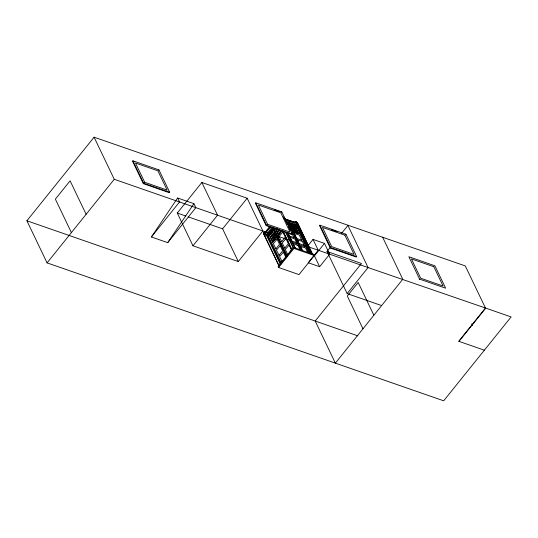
<?xml version="1.0" encoding="UTF-8"?>
<svg xmlns="http://www.w3.org/2000/svg" width="538" height="538" viewBox="0 0 538 538"><rect width="100%" height="100%" fill="white"/><g stroke="black" fill="none" stroke-linecap="round" stroke-linejoin="round"><path stroke-width="0.81" d="M151.393 236.976L177.601 197.991L193.915 203.667L195.832 207.661L167.708 242.651L151.393 236.976L179.524 201.979M167.708 242.651L193.915 203.667M266.572 231.979C265.496 230.385 262.941 232.766 263.802 233.465M263.755 232.967L264.306 234.521M297.285 223.458L296.68 221.885L295.443 221.454L295.907 222.557M458.981 341.374L485.72 308.106L511.1 316.936L443.682 400.81L47.068 262.874L26.9 220.775L94.083 137.19L465.289 265.92L485.464 308.018L458.726 341.28L484.361 350.198M47.068 262.874L114.251 179.288L94.083 137.19M132.583 161.259L132.92 160.835L158.952 169.887L169.678 192.274L169.342 192.698L143.31 183.646L132.583 161.259L134.157 161.803M143.31 183.646L143.646 183.223L132.92 160.835M144.372 182.718L144.715 182.295L135.482 163.021L157.89 170.815L167.123 190.082L144.715 182.295M158.616 170.311L158.952 169.887M177.278 213.048L201.858 182.469L247.177 198.233L262.867 230.977L238.287 261.555L192.967 245.792L177.278 213.048L185.872 216.041M192.967 245.792L217.547 215.213L201.858 182.469M238.287 261.555L222.597 228.811L247.177 198.233M255.792 202.826L255.456 203.25L266.182 225.637L292.215 234.689L292.551 234.265L281.825 211.878L255.792 202.826L266.518 225.214L292.551 234.265M266.182 225.637L266.518 225.214M267.245 224.709L267.588 224.285L258.354 205.012L280.762 212.806L289.995 232.073L267.588 224.285M269.699 226.653L265.604 231.744L265.94 232.45M279.135 265.886L263.855 234.117L265.792 232.349M281.488 212.302L281.825 211.878M264.259 234.017C266.095 233.613 265.254 230.304 265.799 232.658M265.745 232.046L269.928 226.854M263.956 234.635L263.855 234.117M269.013 228.63L270.036 227.359M270.52 226.982L264.891 233.983L265.564 235.388L272.215 227.11M267.063 234.985L273.169 227.406M273.452 227.991L267.406 235.509L267.124 234.924M273.654 228.058L267.608 235.583L267.89 236.162L273.936 228.643M273.808 230.217L268.415 236.915L268.132 236.33L274.743 228.125M275.194 228.495L268.475 236.855L268.2 236.269M286.969 255.772L274.535 229.807L275.503 228.603M277.016 228.684L275.96 229.988L278.482 235.254L282.033 230.412M271.784 239.296L270.567 237.117L271.69 236.047M272.934 237.863L271.717 235.691L272.84 234.615M274.084 236.438L272.867 234.259L273.99 233.189M277.534 232.14L276.317 229.968L277.238 228.825M271.576 239.222L272.497 238.078L271.488 235.974M272.726 237.796L273.647 236.653L272.638 234.548M273.876 236.364L274.797 235.22L273.788 233.115M277.326 232.073L278.247 230.93L277.574 229.524M272.914 241.663L271.703 239.484L272.827 238.415M274.064 240.23L272.853 238.058L273.976 236.982M275.214 238.805L274.003 236.626L275.126 235.557M278.664 234.507L277.453 232.335L278.576 231.259M279.814 233.082L278.603 230.903L279.525 229.76L280.735 231.939M272.403 242.073C284.158 227.809 264.514 251.986 276.411 237.83L273.889 232.564L270.217 237.144L272.732 242.403M278.482 235.254L278.153 234.918L281.831 230.345M281.509 231.064L278.153 234.918M272.531 242.335L276.081 237.493M278.281 235.18L282.161 230.674M276.048 248.966L273.324 243.633L277.204 239.128M281.798 241.811L279.074 236.478L282.954 231.972M301.092 250.13L289.276 224.696M301.327 249.652L289.827 224.891M289.222 228.287L288.704 226.693M291.589 227.352L292.961 227.587L293.822 229.887M296.68 221.885L296.781 222.402M290.359 230.654L289.841 229.06M275.846 248.892L279.525 244.319L277.003 239.06M281.596 241.744L285.274 237.164L282.753 231.905M293.116 227.883L294.494 228.119L295.349 230.419M290.944 230.836L288.55 225.832M297.137 222.988L295.947 222.503L295.443 221.454M312.739 254.568L297.527 222.819L295.9 222.248L295.248 222.51M292.598 229.457L291.737 227.164M279.161 255.456L276.431 250.123L280.311 245.617M284.905 248.3L282.181 242.968L286.061 238.462M292.719 229.719L294.098 229.955L294.952 232.255M308.765 252.766L296.646 226.774L296.747 225.711L286.66 222.201M294.649 228.415L296.021 228.65L296.875 230.95M291.509 232.517L294.03 237.776M289.135 236.074L294.178 237.588M293.943 230.15L294.279 229.8L293.271 227.695M294.252 230.251L295.631 230.486L296.485 232.786M289.599 225.173L296.7 227.648L296.929 227.359L286.909 223.875M293.728 231.824L298.879 233.566L293.829 232.053L291.307 226.794L296.203 228.495L298.724 233.761M293.829 232.053L292.874 229.531M289.72 237.305L294.77 238.811L297.137 244.265M295.476 230.681L295.806 230.331L297.03 230.755M295.779 230.789L297.158 231.024L298.012 233.317M294.266 233.472L299.31 234.985L301.683 240.439M295.261 232.355L294.407 230.062M296.788 232.893L295.934 230.594M278.953 255.382L282.632 250.809L280.11 245.55M284.703 248.233L288.381 243.653L285.86 238.395M282.268 261.945L279.545 256.613L283.425 252.107M288.967 244.884L291.488 250.143L287.81 254.723L285.295 249.457L289.175 244.958M296.788 238.737L294.421 233.284M297.373 239.961L302.423 241.475L304.79 246.929M293.432 247.386L278.106 266.451L278.61 267.5L299.007 274.595L314.326 255.537L313.822 254.481L293.432 247.386L293.936 248.442L314.326 255.537M282.067 261.871L283.116 260.567M284.165 259.262L285.214 257.951M278.61 267.5L293.936 248.442M297.722 245.496L292.981 243.6M299.895 245.227L297.527 239.773M300.486 246.451L305.53 247.964L307.689 252.477M319.908 225.193L319.565 225.617L330.292 248.005L356.324 257.056L356.667 256.633L345.941 234.245L319.908 225.193L330.635 247.581L356.667 256.633M308.025 245.658L313.042 239.41L324.495 243.391L329.673 254.212L319.633 266.707L308.187 262.726L318.227 250.231L313.042 239.41M324.495 243.391L314.448 255.893L319.633 266.707M381.637 305.571L347.158 293.58L326.99 251.481L330.648 246.929M341.63 233.27L347.904 225.469L368.073 267.561L485.464 308.018M330.292 248.005L330.635 247.581M345.598 234.669L345.941 234.245M347.158 293.58L368.073 267.561L114.251 179.288M419.263 279.558L419.6 279.135L408.873 256.747L434.906 265.799L445.632 288.186L419.6 279.135M295.402 221.508L294.73 221.69M274.387 209.833L279.908 211.75M331.401 229.733L336.923 231.656M284.03 218.536L297.265 223.136L297.938 224.541L285.483 220.21M285.133 219.094L294.535 222.362M288.334 220.694L290.668 221.508M285.597 221.347L296.472 225.126M286.505 222.396L296.599 225.906M286.781 222.981L296.875 226.491M287.332 223.532L296.646 226.774M287.467 224.433L289.047 224.985M292.746 229.269L293.97 229.692M294.279 229.8L295.503 230.224M293.701 231.791L298.879 233.566M143.646 183.223L169.678 192.274M278.684 230.715L277.803 229.235M280.964 231.649L280.09 230.177M296.936 238.542L301.831 240.251M279.585 233.364L278.375 231.192M326.99 251.481L361.469 263.472L315.194 321.038L335.362 363.137L402.78 279.262L382.612 237.164M292.396 242.376L297.292 244.077M300.049 245.039L304.945 246.74M276.135 237.661L274.925 235.483M267.346 235.57L268.159 235.852M268.442 236.438L267.547 235.637M274.985 239.087L273.775 236.915M273.835 240.52L272.625 238.341M188.219 216.854L222.597 228.811M285.947 257.372L283.217 252.04M26.9 220.775L357.891 335.887M297.48 222.88L312.121 253.58M471.759 323.889L472.478 325.389M373.87 315.234L358.18 282.49L347.286 296.048L362.968 328.792M296.983 224.521L311.112 253.997M296.936 224.581L310.695 253.304M296.27 224.756L310.096 253.506M296.135 226.478L296.7 227.648M294.797 228.226L295.806 230.331M300.634 246.263L302.8 250.775M301.798 250.13L289.753 224.985L289.195 224.79L301.603 250.674M297.877 245.301L300.043 249.814M283.634 216.78L285.059 219.76M287.911 232.779L295.517 248.657M287.998 233.216L295.308 248.361M286.693 232.907L293.882 248.085M285.617 232.389L293.284 248.287M282.941 230.889L291.993 249.787M283.089 231.353L291.737 249.558M287.084 256.364L274.326 229.739L273.916 230.257L286.317 256.142M274.118 230.325L286.519 256.209M267.944 235.207L281.219 262.921M267.877 235.267L268.718 237.023M266.882 234.615L280.957 264.158M265.079 232.591L280.359 264.36M264.622 231.791L265.187 232.86M263.701 232.947L264.205 233.996M264.003 234.575L278.805 265.631M177.601 197.991L179.517 201.985M86.127 214.279L70.101 180.829L55.38 199.147L71.406 232.598M344.871 235.173L322.464 227.386L331.697 246.653L354.105 254.447L344.871 235.173M433.843 266.727L411.435 258.939L420.669 278.207L443.07 286.001L433.843 266.727"/></g></svg>
